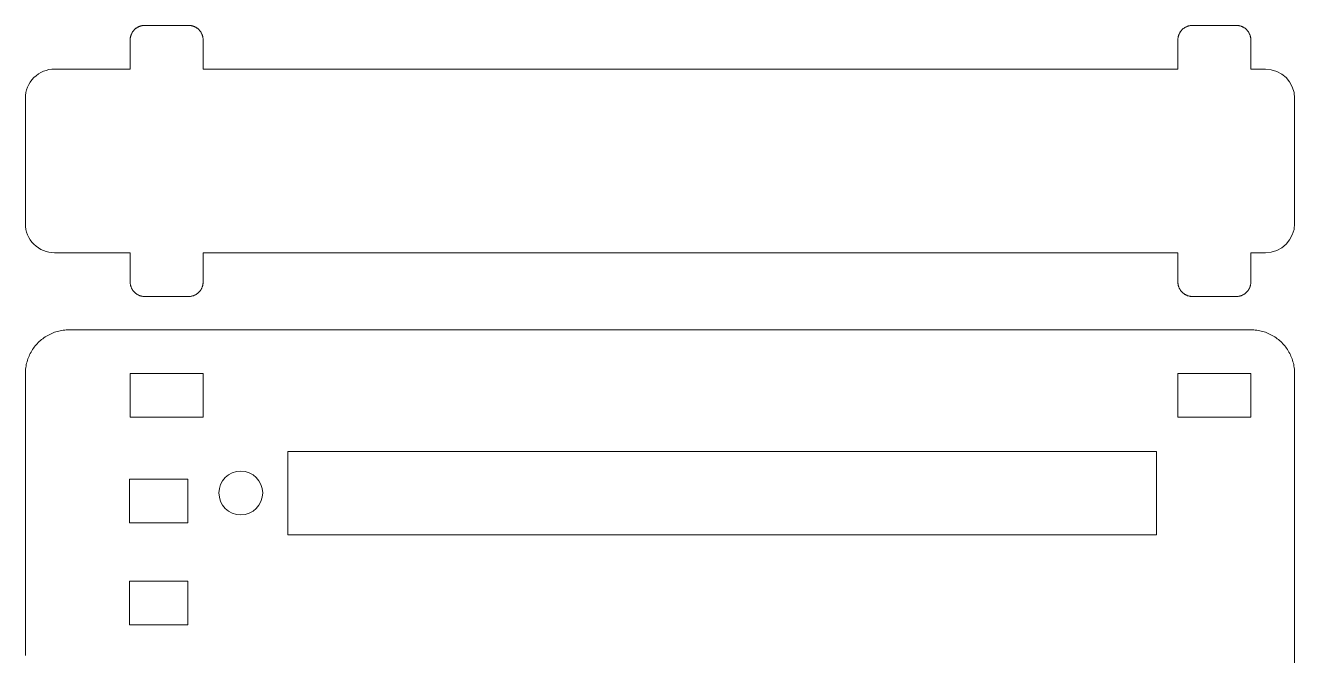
# Model space of a CAD drawing. Header units: millimetres. Extents: x -100 to 77, y 53 to 144.
# Drawn here: x -100.4 to -13.4, y 101.1 to 144.3 of the extents above; entities that cross this region are included whole.
import ezdxf

# ---------------------------------------------------------------- set-up
doc = ezdxf.new("R2010")
doc.units = ezdxf.units.MM
doc.header["$MEASUREMENT"] = 0
doc.layers.add('layer 1', color=7, linetype='Continuous')

msp = doc.modelspace()

# ---------------------------------------------------------------- linework, layer by layer
at = {"layer": 'layer 1', "lineweight": 9}
for points in [[(-93.145, 143.562), (-93.145, 143.562), (-93.1525, 143.5287), (-93.1525, 143.5287)], [(-93.1364, 143.595), (-93.1364, 143.595), (-93.145, 143.562), (-93.145, 143.562)], [(-93.1266, 143.6277), (-93.1266, 143.6277), (-93.1364, 143.595), (-93.1364, 143.595)], [(-93.1157, 143.6601), (-93.1157, 143.6601), (-93.1266, 143.6277), (-93.1266, 143.6277)], [(-93.1037, 143.6921), (-93.1037, 143.6921), (-93.1157, 143.6601), (-93.1157, 143.6601)], [(-93.0907, 143.7236), (-93.0907, 143.7236), (-93.1037, 143.6921), (-93.1037, 143.6921)], [(-93.0765, 143.7547), (-93.0765, 143.7547), (-93.0907, 143.7236), (-93.0907, 143.7236)], [(-93.0613, 143.7853), (-93.0613, 143.7853), (-93.0765, 143.7547), (-93.0765, 143.7547)], [(-93.0451, 143.8153), (-93.0451, 143.8153), (-93.0613, 143.7853), (-93.0613, 143.7853)], [(-93.0279, 143.8448), (-93.0279, 143.8448), (-93.0451, 143.8153), (-93.0451, 143.8153)], [(-93.0096, 143.8737), (-93.0096, 143.8737), (-93.0279, 143.8448), (-93.0279, 143.8448)], [(-92.9904, 143.9019), (-92.9904, 143.9019), (-93.0096, 143.8737), (-93.0096, 143.8737)], [(-92.9703, 143.9294), (-92.9703, 143.9294), (-92.9904, 143.9019), (-92.9904, 143.9019)], [(-92.9492, 143.9563), (-92.9492, 143.9563), (-92.9703, 143.9294), (-92.9703, 143.9294)], [(-92.9272, 143.9824), (-92.9272, 143.9824), (-92.9492, 143.9563), (-92.9492, 143.9563)], [(-92.9043, 144.0078), (-92.9043, 144.0078), (-92.9272, 143.9824), (-92.9272, 143.9824)], [(-92.8806, 144.0323), (-92.8806, 144.0323), (-92.9043, 144.0078), (-92.9043, 144.0078)], [(-92.856, 144.056), (-92.856, 144.056), (-92.8806, 144.0323), (-92.8806, 144.0323)], [(-92.8307, 144.0789), (-92.8307, 144.0789), (-92.856, 144.056), (-92.856, 144.056)], [(-92.8045, 144.1009), (-92.8045, 144.1009), (-92.8307, 144.0789), (-92.8307, 144.0789)], [(-92.7777, 144.122), (-92.7777, 144.122), (-92.8045, 144.1009), (-92.8045, 144.1009)], [(-92.7501, 144.1422), (-92.7501, 144.1422), (-92.7777, 144.122), (-92.7777, 144.122)], [(-92.7219, 144.1614), (-92.7219, 144.1614), (-92.7501, 144.1422), (-92.7501, 144.1422)], [(-92.693, 144.1796), (-92.693, 144.1796), (-92.7219, 144.1614), (-92.7219, 144.1614)], [(-92.6636, 144.1969), (-92.6636, 144.1969), (-92.693, 144.1796), (-92.693, 144.1796)], [(-92.6335, 144.2131), (-92.6335, 144.2131), (-92.6636, 144.1969), (-92.6636, 144.1969)], [(-92.6029, 144.2283), (-92.6029, 144.2283), (-92.6335, 144.2131), (-92.6335, 144.2131)], [(-92.5719, 144.2424), (-92.5719, 144.2424), (-92.6029, 144.2283), (-92.6029, 144.2283)], [(-92.5403, 144.2555), (-92.5403, 144.2555), (-92.5719, 144.2424), (-92.5719, 144.2424)], [(-92.5083, 144.2675), (-92.5083, 144.2675), (-92.5403, 144.2555), (-92.5403, 144.2555)], [(-92.476, 144.2783), (-92.476, 144.2783), (-92.5083, 144.2675), (-92.5083, 144.2675)], [(-92.4433, 144.2881), (-92.4433, 144.2881), (-92.476, 144.2783), (-92.476, 144.2783)], [(-92.4102, 144.2968), (-92.4102, 144.2968), (-92.4433, 144.2881), (-92.4433, 144.2881)], [(-92.3769, 144.3043), (-92.3769, 144.3043), (-92.4102, 144.2968), (-92.4102, 144.2968)], [(-92.3434, 144.3107), (-92.3434, 144.3107), (-92.3769, 144.3043), (-92.3769, 144.3043)], [(-92.3096, 144.3159), (-92.3096, 144.3159), (-92.3434, 144.3107), (-92.3434, 144.3107)], [(-92.2757, 144.32), (-92.2757, 144.32), (-92.3096, 144.3159), (-92.3096, 144.3159)], [(-92.2417, 144.3229), (-92.2417, 144.3229), (-92.2757, 144.32), (-92.2757, 144.32)], [(-92.2076, 144.3246), (-92.2076, 144.3246), (-92.2417, 144.3229), (-92.2417, 144.3229)], [(-92.1735, 144.3252), (-92.1735, 144.3252), (-92.2076, 144.3246), (-92.2076, 144.3246)], [(-89.1735, 144.3252), (-89.1735, 144.3252), (-92.1735, 144.3252), (-92.1735, 144.3252)], [(-89.1393, 144.3246), (-89.1393, 144.3246), (-89.1735, 144.3252), (-89.1735, 144.3252)], [(-89.1052, 144.3229), (-89.1052, 144.3229), (-89.1393, 144.3246), (-89.1393, 144.3246)], [(-89.0712, 144.32), (-89.0712, 144.32), (-89.1052, 144.3229), (-89.1052, 144.3229)], [(-89.0373, 144.3159), (-89.0373, 144.3159), (-89.0712, 144.32), (-89.0712, 144.32)], [(-89.0036, 144.3107), (-89.0036, 144.3107), (-89.0373, 144.3159), (-89.0373, 144.3159)], [(-88.97, 144.3043), (-88.97, 144.3043), (-89.0036, 144.3107), (-89.0036, 144.3107)], [(-88.9367, 144.2968), (-88.9367, 144.2968), (-88.97, 144.3043), (-88.97, 144.3043)], [(-88.9037, 144.2881), (-88.9037, 144.2881), (-88.9367, 144.2968), (-88.9367, 144.2968)], [(-88.8709, 144.2783), (-88.8709, 144.2783), (-88.9037, 144.2881), (-88.9037, 144.2881)], [(-88.8386, 144.2675), (-88.8386, 144.2675), (-88.8709, 144.2783), (-88.8709, 144.2783)], [(-88.8066, 144.2555), (-88.8066, 144.2555), (-88.8386, 144.2675), (-88.8386, 144.2675)], [(-88.7751, 144.2424), (-88.7751, 144.2424), (-88.8066, 144.2555), (-88.8066, 144.2555)], [(-88.744, 144.2283), (-88.744, 144.2283), (-88.7751, 144.2424), (-88.7751, 144.2424)], [(-88.7134, 144.2131), (-88.7134, 144.2131), (-88.744, 144.2283), (-88.744, 144.2283)], [(-88.6834, 144.1969), (-88.6834, 144.1969), (-88.7134, 144.2131), (-88.7134, 144.2131)], [(-88.6539, 144.1796), (-88.6539, 144.1796), (-88.6834, 144.1969), (-88.6834, 144.1969)], [(-88.625, 144.1614), (-88.625, 144.1614), (-88.6539, 144.1796), (-88.6539, 144.1796)], [(-88.5968, 144.1422), (-88.5968, 144.1422), (-88.625, 144.1614), (-88.625, 144.1614)], [(-88.5692, 144.122), (-88.5692, 144.122), (-88.5968, 144.1422), (-88.5968, 144.1422)], [(-88.5424, 144.1009), (-88.5424, 144.1009), (-88.5692, 144.122), (-88.5692, 144.122)], [(-88.5163, 144.0789), (-88.5163, 144.0789), (-88.5424, 144.1009), (-88.5424, 144.1009)], [(-88.4909, 144.056), (-88.4909, 144.056), (-88.5163, 144.0789), (-88.5163, 144.0789)], [(-88.4664, 144.0323), (-88.4664, 144.0323), (-88.4909, 144.056), (-88.4909, 144.056)], [(-88.4426, 144.0078), (-88.4426, 144.0078), (-88.4664, 144.0323), (-88.4664, 144.0323)], [(-88.4197, 143.9824), (-88.4197, 143.9824), (-88.4426, 144.0078), (-88.4426, 144.0078)], [(-88.3977, 143.9563), (-88.3977, 143.9563), (-88.4197, 143.9824), (-88.4197, 143.9824)], [(-88.3767, 143.9294), (-88.3767, 143.9294), (-88.3977, 143.9563), (-88.3977, 143.9563)], [(-88.3565, 143.9019), (-88.3565, 143.9019), (-88.3767, 143.9294), (-88.3767, 143.9294)], [(-88.3373, 143.8737), (-88.3373, 143.8737), (-88.3565, 143.9019), (-88.3565, 143.9019)], [(-88.319, 143.8448), (-88.319, 143.8448), (-88.3373, 143.8737), (-88.3373, 143.8737)], [(-88.3018, 143.8153), (-88.3018, 143.8153), (-88.319, 143.8448), (-88.319, 143.8448)], [(-88.2856, 143.7853), (-88.2856, 143.7853), (-88.3018, 143.8153), (-88.3018, 143.8153)], [(-88.2704, 143.7547), (-88.2704, 143.7547), (-88.2856, 143.7853), (-88.2856, 143.7853)], [(-88.2562, 143.7236), (-88.2562, 143.7236), (-88.2704, 143.7547), (-88.2704, 143.7547)], [(-88.2432, 143.6921), (-88.2432, 143.6921), (-88.2562, 143.7236), (-88.2562, 143.7236)], [(-88.2312, 143.6601), (-88.2312, 143.6601), (-88.2432, 143.6921), (-88.2432, 143.6921)], [(-88.2203, 143.6277), (-88.2203, 143.6277), (-88.2312, 143.6601), (-88.2312, 143.6601)], [(-88.2105, 143.595), (-88.2105, 143.595), (-88.2203, 143.6277), (-88.2203, 143.6277)], [(-88.2019, 143.562), (-88.2019, 143.562), (-88.2105, 143.595), (-88.2105, 143.595)], [(-88.1944, 143.5287), (-88.1944, 143.5287), (-88.2019, 143.562), (-88.2019, 143.562)], [(-21.3286, 143.562), (-21.3286, 143.562), (-21.3361, 143.5287), (-21.3361, 143.5287)], [(-21.32, 143.595), (-21.32, 143.595), (-21.3286, 143.562), (-21.3286, 143.562)], [(-21.3102, 143.6277), (-21.3102, 143.6277), (-21.32, 143.595), (-21.32, 143.595)], [(-21.2993, 143.6601), (-21.2993, 143.6601), (-21.3102, 143.6277), (-21.3102, 143.6277)], [(-21.2873, 143.6921), (-21.2873, 143.6921), (-21.2993, 143.6601), (-21.2993, 143.6601)], [(-21.2743, 143.7236), (-21.2743, 143.7236), (-21.2873, 143.6921), (-21.2873, 143.6921)], [(-21.2601, 143.7547), (-21.2601, 143.7547), (-21.2743, 143.7236), (-21.2743, 143.7236)], [(-21.2449, 143.7853), (-21.2449, 143.7853), (-21.2601, 143.7547), (-21.2601, 143.7547)], [(-21.2287, 143.8153), (-21.2287, 143.8153), (-21.2449, 143.7853), (-21.2449, 143.7853)], [(-21.2115, 143.8448), (-21.2115, 143.8448), (-21.2287, 143.8153), (-21.2287, 143.8153)], [(-21.1932, 143.8737), (-21.1932, 143.8737), (-21.2115, 143.8448), (-21.2115, 143.8448)], [(-21.174, 143.9019), (-21.174, 143.9019), (-21.1932, 143.8737), (-21.1932, 143.8737)], [(-21.1539, 143.9294), (-21.1539, 143.9294), (-21.174, 143.9019), (-21.174, 143.9019)], [(-21.1328, 143.9563), (-21.1328, 143.9563), (-21.1539, 143.9294), (-21.1539, 143.9294)], [(-21.1108, 143.9824), (-21.1108, 143.9824), (-21.1328, 143.9563), (-21.1328, 143.9563)], [(-21.0879, 144.0078), (-21.0879, 144.0078), (-21.1108, 143.9824), (-21.1108, 143.9824)], [(-21.0642, 144.0323), (-21.0642, 144.0323), (-21.0879, 144.0078), (-21.0879, 144.0078)], [(-21.0396, 144.056), (-21.0396, 144.056), (-21.0642, 144.0323), (-21.0642, 144.0323)], [(-21.0143, 144.0789), (-21.0143, 144.0789), (-21.0396, 144.056), (-21.0396, 144.056)], [(-20.9881, 144.1009), (-20.9881, 144.1009), (-21.0143, 144.0789), (-21.0143, 144.0789)], [(-20.9613, 144.122), (-20.9613, 144.122), (-20.9881, 144.1009), (-20.9881, 144.1009)], [(-20.9337, 144.1422), (-20.9337, 144.1422), (-20.9613, 144.122), (-20.9613, 144.122)], [(-20.9055, 144.1614), (-20.9055, 144.1614), (-20.9337, 144.1422), (-20.9337, 144.1422)], [(-20.8766, 144.1796), (-20.8766, 144.1796), (-20.9055, 144.1614), (-20.9055, 144.1614)], [(-20.8472, 144.1969), (-20.8472, 144.1969), (-20.8766, 144.1796), (-20.8766, 144.1796)], [(-20.8171, 144.2131), (-20.8171, 144.2131), (-20.8472, 144.1969), (-20.8472, 144.1969)], [(-20.7865, 144.2283), (-20.7865, 144.2283), (-20.8171, 144.2131), (-20.8171, 144.2131)], [(-20.7555, 144.2424), (-20.7555, 144.2424), (-20.7865, 144.2283), (-20.7865, 144.2283)], [(-20.7239, 144.2555), (-20.7239, 144.2555), (-20.7555, 144.2424), (-20.7555, 144.2424)], [(-20.6919, 144.2675), (-20.6919, 144.2675), (-20.7239, 144.2555), (-20.7239, 144.2555)], [(-20.6596, 144.2783), (-20.6596, 144.2783), (-20.6919, 144.2675), (-20.6919, 144.2675)], [(-20.6268, 144.2881), (-20.6268, 144.2881), (-20.6596, 144.2783), (-20.6596, 144.2783)], [(-20.5938, 144.2968), (-20.5938, 144.2968), (-20.6268, 144.2881), (-20.6268, 144.2881)], [(-20.5605, 144.3043), (-20.5605, 144.3043), (-20.5938, 144.2968), (-20.5938, 144.2968)], [(-20.527, 144.3107), (-20.527, 144.3107), (-20.5605, 144.3043), (-20.5605, 144.3043)], [(-20.4932, 144.3159), (-20.4932, 144.3159), (-20.527, 144.3107), (-20.527, 144.3107)], [(-20.4593, 144.32), (-20.4593, 144.32), (-20.4932, 144.3159), (-20.4932, 144.3159)], [(-20.4253, 144.3229), (-20.4253, 144.3229), (-20.4593, 144.32), (-20.4593, 144.32)], [(-20.3912, 144.3246), (-20.3912, 144.3246), (-20.4253, 144.3229), (-20.4253, 144.3229)], [(-20.3571, 144.3252), (-20.3571, 144.3252), (-20.3912, 144.3246), (-20.3912, 144.3246)], [(-17.3571, 144.3252), (-17.3571, 144.3252), (-20.3571, 144.3252), (-20.3571, 144.3252)], [(-17.3229, 144.3246), (-17.3229, 144.3246), (-17.3571, 144.3252), (-17.3571, 144.3252)], [(-17.2888, 144.3229), (-17.2888, 144.3229), (-17.3229, 144.3246), (-17.3229, 144.3246)], [(-17.2548, 144.32), (-17.2548, 144.32), (-17.2888, 144.3229), (-17.2888, 144.3229)], [(-17.2209, 144.3159), (-17.2209, 144.3159), (-17.2548, 144.32), (-17.2548, 144.32)], [(-17.1871, 144.3107), (-17.1871, 144.3107), (-17.2209, 144.3159), (-17.2209, 144.3159)], [(-17.1536, 144.3043), (-17.1536, 144.3043), (-17.1871, 144.3107), (-17.1871, 144.3107)], [(-17.1203, 144.2968), (-17.1203, 144.2968), (-17.1536, 144.3043), (-17.1536, 144.3043)], [(-17.0873, 144.2881), (-17.0873, 144.2881), (-17.1203, 144.2968), (-17.1203, 144.2968)], [(-17.0545, 144.2783), (-17.0545, 144.2783), (-17.0873, 144.2881), (-17.0873, 144.2881)], [(-17.0222, 144.2675), (-17.0222, 144.2675), (-17.0545, 144.2783), (-17.0545, 144.2783)], [(-16.9902, 144.2555), (-16.9902, 144.2555), (-17.0222, 144.2675), (-17.0222, 144.2675)], [(-16.9586, 144.2424), (-16.9586, 144.2424), (-16.9902, 144.2555), (-16.9902, 144.2555)], [(-16.9276, 144.2283), (-16.9276, 144.2283), (-16.9586, 144.2424), (-16.9586, 144.2424)], [(-16.897, 144.2131), (-16.897, 144.2131), (-16.9276, 144.2283), (-16.9276, 144.2283)], [(-16.8669, 144.1969), (-16.8669, 144.1969), (-16.897, 144.2131), (-16.897, 144.2131)], [(-16.8375, 144.1796), (-16.8375, 144.1796), (-16.8669, 144.1969), (-16.8669, 144.1969)], [(-16.8086, 144.1614), (-16.8086, 144.1614), (-16.8375, 144.1796), (-16.8375, 144.1796)], [(-16.7804, 144.1422), (-16.7804, 144.1422), (-16.8086, 144.1614), (-16.8086, 144.1614)], [(-16.7528, 144.122), (-16.7528, 144.122), (-16.7804, 144.1422), (-16.7804, 144.1422)], [(-16.726, 144.1009), (-16.726, 144.1009), (-16.7528, 144.122), (-16.7528, 144.122)], [(-16.6998, 144.0789), (-16.6998, 144.0789), (-16.726, 144.1009), (-16.726, 144.1009)], [(-16.6745, 144.056), (-16.6745, 144.056), (-16.6998, 144.0789), (-16.6998, 144.0789)], [(-16.6499, 144.0323), (-16.6499, 144.0323), (-16.6745, 144.056), (-16.6745, 144.056)], [(-16.6262, 144.0078), (-16.6262, 144.0078), (-16.6499, 144.0323), (-16.6499, 144.0323)], [(-16.6033, 143.9824), (-16.6033, 143.9824), (-16.6262, 144.0078), (-16.6262, 144.0078)], [(-16.5813, 143.9563), (-16.5813, 143.9563), (-16.6033, 143.9824), (-16.6033, 143.9824)], [(-16.5602, 143.9294), (-16.5602, 143.9294), (-16.5813, 143.9563), (-16.5813, 143.9563)], [(-16.5401, 143.9019), (-16.5401, 143.9019), (-16.5602, 143.9294), (-16.5602, 143.9294)], [(-16.5209, 143.8737), (-16.5209, 143.8737), (-16.5401, 143.9019), (-16.5401, 143.9019)], [(-16.5026, 143.8448), (-16.5026, 143.8448), (-16.5209, 143.8737), (-16.5209, 143.8737)], [(-16.4854, 143.8153), (-16.4854, 143.8153), (-16.5026, 143.8448), (-16.5026, 143.8448)], [(-16.4692, 143.7853), (-16.4692, 143.7853), (-16.4854, 143.8153), (-16.4854, 143.8153)], [(-16.454, 143.7547), (-16.454, 143.7547), (-16.4692, 143.7853), (-16.4692, 143.7853)], [(-16.4398, 143.7236), (-16.4398, 143.7236), (-16.454, 143.7547), (-16.454, 143.7547)], [(-16.4268, 143.6921), (-16.4268, 143.6921), (-16.4398, 143.7236), (-16.4398, 143.7236)], [(-16.4148, 143.6601), (-16.4148, 143.6601), (-16.4268, 143.6921), (-16.4268, 143.6921)], [(-16.4039, 143.6277), (-16.4039, 143.6277), (-16.4148, 143.6601), (-16.4148, 143.6601)], [(-16.3941, 143.595), (-16.3941, 143.595), (-16.4039, 143.6277), (-16.4039, 143.6277)], [(-16.3855, 143.562), (-16.3855, 143.562), (-16.3941, 143.595), (-16.3941, 143.595)], [(-16.378, 143.5287), (-16.378, 143.5287), (-16.3855, 143.562), (-16.3855, 143.562)], [(-93.1729, 143.3593), (-93.1729, 143.3593), (-93.1735, 143.3252), (-93.1735, 143.3252)], [(-93.1735, 143.3252), (-93.1735, 143.3252), (-93.1735, 141.3252), (-93.1735, 141.3252)], [(-93.1711, 143.3934), (-93.1711, 143.3934), (-93.1729, 143.3593), (-93.1729, 143.3593)], [(-93.1682, 143.4275), (-93.1682, 143.4275), (-93.1711, 143.3934), (-93.1711, 143.3934)], [(-93.1641, 143.4614), (-93.1641, 143.4614), (-93.1682, 143.4275), (-93.1682, 143.4275)], [(-93.1589, 143.4951), (-93.1589, 143.4951), (-93.1641, 143.4614), (-93.1641, 143.4614)], [(-93.1525, 143.5287), (-93.1525, 143.5287), (-93.1589, 143.4951), (-93.1589, 143.4951)], [(-88.188, 143.4951), (-88.188, 143.4951), (-88.1944, 143.5287), (-88.1944, 143.5287)], [(-88.1828, 143.4614), (-88.1828, 143.4614), (-88.188, 143.4951), (-88.188, 143.4951)], [(-88.1787, 143.4275), (-88.1787, 143.4275), (-88.1828, 143.4614), (-88.1828, 143.4614)], [(-88.1758, 143.3934), (-88.1758, 143.3934), (-88.1787, 143.4275), (-88.1787, 143.4275)], [(-88.174, 143.3593), (-88.174, 143.3593), (-88.1758, 143.3934), (-88.1758, 143.3934)], [(-88.1735, 143.3252), (-88.1735, 143.3252), (-88.174, 143.3593), (-88.174, 143.3593)], [(-88.1735, 141.3252), (-88.1735, 141.3252), (-88.1735, 143.3252), (-88.1735, 143.3252)], [(-21.3565, 143.3593), (-21.3565, 143.3593), (-21.3571, 143.3252), (-21.3571, 143.3252)], [(-21.3571, 143.3252), (-21.3571, 143.3252), (-21.3571, 141.3252), (-21.3571, 141.3252)], [(-21.3547, 143.3934), (-21.3547, 143.3934), (-21.3565, 143.3593), (-21.3565, 143.3593)], [(-21.3518, 143.4275), (-21.3518, 143.4275), (-21.3547, 143.3934), (-21.3547, 143.3934)], [(-21.3477, 143.4614), (-21.3477, 143.4614), (-21.3518, 143.4275), (-21.3518, 143.4275)], [(-21.3425, 143.4951), (-21.3425, 143.4951), (-21.3477, 143.4614), (-21.3477, 143.4614)], [(-21.3361, 143.5287), (-21.3361, 143.5287), (-21.3425, 143.4951), (-21.3425, 143.4951)], [(-16.3716, 143.4951), (-16.3716, 143.4951), (-16.378, 143.5287), (-16.378, 143.5287)], [(-16.3664, 143.4614), (-16.3664, 143.4614), (-16.3716, 143.4951), (-16.3716, 143.4951)], [(-16.3623, 143.4275), (-16.3623, 143.4275), (-16.3664, 143.4614), (-16.3664, 143.4614)], [(-16.3594, 143.3934), (-16.3594, 143.3934), (-16.3623, 143.4275), (-16.3623, 143.4275)], [(-16.3576, 143.3593), (-16.3576, 143.3593), (-16.3594, 143.3934), (-16.3594, 143.3934)], [(-16.3571, 143.3252), (-16.3571, 143.3252), (-16.3576, 143.3593), (-16.3576, 143.3593)], [(-16.3571, 141.3252), (-16.3571, 141.3252), (-16.3571, 143.3252), (-16.3571, 143.3252)], [(-93.1735, 141.3252), (-93.1735, 141.3252), (-98.357, 141.3252), (-98.357, 141.3252)], [(-21.3571, 141.3252), (-21.3571, 141.3252), (-88.1735, 141.3252), (-88.1735, 141.3252)], [(-15.357, 141.3252), (-15.357, 141.3252), (-16.3571, 141.3252), (-16.3571, 141.3252)], [(-13.357, 139.3252), (-13.357, 140.4298), (-14.2525, 141.3252), (-15.357, 141.3252)], [(-100.357, 139.3252), (-100.357, 139.3252), (-100.3571, 130.7252), (-100.3571, 130.7252)], [(-13.3571, 130.7252), (-13.3571, 130.7252), (-13.357, 139.3252), (-13.357, 139.3252)], [(-15.3571, 128.7252), (-14.2525, 128.7252), (-13.3571, 129.6206), (-13.3571, 130.7252)], [(-98.3571, 128.7252), (-98.3571, 128.7252), (-93.1735, 128.7252), (-93.1735, 128.7252)], [(-93.1735, 128.7252), (-93.1735, 128.7252), (-93.1735, 126.7252), (-93.1735, 126.7252)], [(-88.1735, 126.7252), (-88.1735, 126.7252), (-88.1735, 128.7252), (-88.1735, 128.7252)], [(-88.1735, 128.7252), (-88.1735, 128.7252), (-21.3571, 128.7252), (-21.3571, 128.7252)], [(-21.3571, 128.7252), (-21.3571, 128.7252), (-21.3571, 126.7252), (-21.3571, 126.7252)], [(-16.357, 126.7252), (-16.357, 126.7252), (-16.3571, 128.7252), (-16.3571, 128.7252)], [(-16.3571, 128.7252), (-16.3571, 128.7252), (-15.3571, 128.7252), (-15.3571, 128.7252)], [(-93.1735, 126.7252), (-93.1735, 126.7252), (-93.1729, 126.6911), (-93.1729, 126.6911)], [(-93.1729, 126.6911), (-93.1729, 126.6911), (-93.1711, 126.657), (-93.1711, 126.657)], [(-93.1711, 126.657), (-93.1711, 126.657), (-93.1682, 126.6229), (-93.1682, 126.6229)], [(-93.1682, 126.6229), (-93.1682, 126.6229), (-93.1641, 126.589), (-93.1641, 126.589)], [(-93.1641, 126.589), (-93.1641, 126.589), (-93.1589, 126.5553), (-93.1589, 126.5553)], [(-93.1589, 126.5553), (-93.1589, 126.5553), (-93.1525, 126.5217), (-93.1525, 126.5217)], [(-93.1525, 126.5217), (-93.1525, 126.5217), (-93.145, 126.4884), (-93.145, 126.4884)], [(-93.145, 126.4884), (-93.145, 126.4884), (-93.1364, 126.4554), (-93.1364, 126.4554)], [(-93.1364, 126.4554), (-93.1364, 126.4554), (-93.1266, 126.4227), (-93.1266, 126.4227)], [(-93.1266, 126.4227), (-93.1266, 126.4227), (-93.1157, 126.3903), (-93.1157, 126.3903)], [(-93.1157, 126.3903), (-93.1157, 126.3903), (-93.1037, 126.3583), (-93.1037, 126.3583)], [(-93.1037, 126.3583), (-93.1037, 126.3583), (-93.0907, 126.3268), (-93.0907, 126.3268)], [(-93.0907, 126.3268), (-93.0907, 126.3268), (-93.0765, 126.2957), (-93.0765, 126.2957)], [(-93.0765, 126.2957), (-93.0765, 126.2957), (-93.0613, 126.2651), (-93.0613, 126.2651)], [(-93.0613, 126.2651), (-93.0613, 126.2651), (-93.0451, 126.2351), (-93.0451, 126.2351)], [(-93.0451, 126.2351), (-93.0451, 126.2351), (-93.0279, 126.2056), (-93.0279, 126.2056)], [(-93.0279, 126.2056), (-93.0279, 126.2056), (-93.0096, 126.1767), (-93.0096, 126.1767)], [(-93.0096, 126.1767), (-93.0096, 126.1767), (-92.9904, 126.1485), (-92.9904, 126.1485)], [(-88.3565, 126.1485), (-88.3565, 126.1485), (-88.3373, 126.1767), (-88.3373, 126.1767)], [(-88.3373, 126.1767), (-88.3373, 126.1767), (-88.319, 126.2056), (-88.319, 126.2056)], [(-88.319, 126.2056), (-88.319, 126.2056), (-88.3018, 126.2351), (-88.3018, 126.2351)], [(-88.3018, 126.2351), (-88.3018, 126.2351), (-88.2856, 126.2651), (-88.2856, 126.2651)], [(-88.2856, 126.2651), (-88.2856, 126.2651), (-88.2704, 126.2957), (-88.2704, 126.2957)], [(-88.2704, 126.2957), (-88.2704, 126.2957), (-88.2562, 126.3268), (-88.2562, 126.3268)], [(-88.2562, 126.3268), (-88.2562, 126.3268), (-88.2432, 126.3583), (-88.2432, 126.3583)], [(-88.2432, 126.3583), (-88.2432, 126.3583), (-88.2312, 126.3903), (-88.2312, 126.3903)], [(-88.2312, 126.3903), (-88.2312, 126.3903), (-88.2203, 126.4227), (-88.2203, 126.4227)], [(-88.2203, 126.4227), (-88.2203, 126.4227), (-88.2105, 126.4554), (-88.2105, 126.4554)], [(-88.2105, 126.4554), (-88.2105, 126.4554), (-88.2019, 126.4884), (-88.2019, 126.4884)], [(-88.2019, 126.4884), (-88.2019, 126.4884), (-88.1944, 126.5217), (-88.1944, 126.5217)], [(-88.1944, 126.5217), (-88.1944, 126.5217), (-88.188, 126.5553), (-88.188, 126.5553)], [(-88.188, 126.5553), (-88.188, 126.5553), (-88.1828, 126.589), (-88.1828, 126.589)], [(-88.1828, 126.589), (-88.1828, 126.589), (-88.1787, 126.6229), (-88.1787, 126.6229)], [(-88.1787, 126.6229), (-88.1787, 126.6229), (-88.1758, 126.657), (-88.1758, 126.657)], [(-88.1758, 126.657), (-88.1758, 126.657), (-88.174, 126.6911), (-88.174, 126.6911)], [(-88.174, 126.6911), (-88.174, 126.6911), (-88.1735, 126.7252), (-88.1735, 126.7252)], [(-21.3571, 126.7252), (-21.3571, 126.7252), (-21.3565, 126.6911), (-21.3565, 126.6911)], [(-21.3565, 126.6911), (-21.3565, 126.6911), (-21.3547, 126.657), (-21.3547, 126.657)], [(-21.3547, 126.657), (-21.3547, 126.657), (-21.3518, 126.6229), (-21.3518, 126.6229)], [(-21.3518, 126.6229), (-21.3518, 126.6229), (-21.3477, 126.589), (-21.3477, 126.589)], [(-21.3477, 126.589), (-21.3477, 126.589), (-21.3425, 126.5553), (-21.3425, 126.5553)], [(-21.3425, 126.5553), (-21.3425, 126.5553), (-21.3361, 126.5217), (-21.3361, 126.5217)], [(-21.3361, 126.5217), (-21.3361, 126.5217), (-21.3286, 126.4884), (-21.3286, 126.4884)], [(-21.3286, 126.4884), (-21.3286, 126.4884), (-21.32, 126.4554), (-21.32, 126.4554)], [(-21.32, 126.4554), (-21.32, 126.4554), (-21.3102, 126.4227), (-21.3102, 126.4227)], [(-21.3102, 126.4227), (-21.3102, 126.4227), (-21.2993, 126.3903), (-21.2993, 126.3903)], [(-21.2993, 126.3903), (-21.2993, 126.3903), (-21.2873, 126.3583), (-21.2873, 126.3583)], [(-21.2873, 126.3583), (-21.2873, 126.3583), (-21.2743, 126.3268), (-21.2743, 126.3268)], [(-21.2743, 126.3268), (-21.2743, 126.3268), (-21.2601, 126.2957), (-21.2601, 126.2957)], [(-21.2601, 126.2957), (-21.2601, 126.2957), (-21.2449, 126.2651), (-21.2449, 126.2651)], [(-21.2449, 126.2651), (-21.2449, 126.2651), (-21.2287, 126.2351), (-21.2287, 126.2351)], [(-21.2287, 126.2351), (-21.2287, 126.2351), (-21.2115, 126.2056), (-21.2115, 126.2056)], [(-21.2115, 126.2056), (-21.2115, 126.2056), (-21.1932, 126.1767), (-21.1932, 126.1767)], [(-21.1932, 126.1767), (-21.1932, 126.1767), (-21.174, 126.1485), (-21.174, 126.1485)], [(-16.5401, 126.1485), (-16.5401, 126.1485), (-16.5209, 126.1767), (-16.5209, 126.1767)], [(-16.5209, 126.1767), (-16.5209, 126.1767), (-16.5026, 126.2056), (-16.5026, 126.2056)], [(-16.5026, 126.2056), (-16.5026, 126.2056), (-16.4854, 126.2351), (-16.4854, 126.2351)], [(-16.4854, 126.2351), (-16.4854, 126.2351), (-16.4692, 126.2651), (-16.4692, 126.2651)], [(-16.4692, 126.2651), (-16.4692, 126.2651), (-16.454, 126.2957), (-16.454, 126.2957)], [(-16.454, 126.2957), (-16.454, 126.2957), (-16.4398, 126.3268), (-16.4398, 126.3268)], [(-16.4398, 126.3268), (-16.4398, 126.3268), (-16.4268, 126.3583), (-16.4268, 126.3583)], [(-16.4268, 126.3583), (-16.4268, 126.3583), (-16.4148, 126.3903), (-16.4148, 126.3903)], [(-16.4148, 126.3903), (-16.4148, 126.3903), (-16.4039, 126.4227), (-16.4039, 126.4227)], [(-16.4039, 126.4227), (-16.4039, 126.4227), (-16.3941, 126.4554), (-16.3941, 126.4554)], [(-16.3941, 126.4554), (-16.3941, 126.4554), (-16.3855, 126.4884), (-16.3855, 126.4884)], [(-16.3855, 126.4884), (-16.3855, 126.4884), (-16.378, 126.5217), (-16.378, 126.5217)], [(-16.378, 126.5217), (-16.378, 126.5217), (-16.3716, 126.5553), (-16.3716, 126.5553)], [(-16.3716, 126.5553), (-16.3716, 126.5553), (-16.3664, 126.589), (-16.3664, 126.589)], [(-16.3664, 126.589), (-16.3664, 126.589), (-16.3623, 126.6229), (-16.3623, 126.6229)], [(-16.3623, 126.6229), (-16.3623, 126.6229), (-16.3594, 126.657), (-16.3594, 126.657)], [(-16.3594, 126.657), (-16.3594, 126.657), (-16.3576, 126.6911), (-16.3576, 126.6911)], [(-16.3576, 126.6911), (-16.3576, 126.6911), (-16.357, 126.7252), (-16.357, 126.7252)], [(-92.9904, 126.1485), (-92.9904, 126.1485), (-92.9703, 126.121), (-92.9703, 126.121)], [(-92.9703, 126.121), (-92.9703, 126.121), (-92.9492, 126.0941), (-92.9492, 126.0941)], [(-92.9492, 126.0941), (-92.9492, 126.0941), (-92.9272, 126.068), (-92.9272, 126.068)], [(-92.9272, 126.068), (-92.9272, 126.068), (-92.9043, 126.0426), (-92.9043, 126.0426)], [(-92.9043, 126.0426), (-92.9043, 126.0426), (-92.8806, 126.0181), (-92.8806, 126.0181)], [(-92.8806, 126.0181), (-92.8806, 126.0181), (-92.856, 125.9944), (-92.856, 125.9944)], [(-92.856, 125.9944), (-92.856, 125.9944), (-92.8307, 125.9715), (-92.8307, 125.9715)], [(-92.8307, 125.9715), (-92.8307, 125.9715), (-92.8045, 125.9495), (-92.8045, 125.9495)], [(-92.8045, 125.9495), (-92.8045, 125.9495), (-92.7777, 125.9284), (-92.7777, 125.9284)], [(-92.7777, 125.9284), (-92.7777, 125.9284), (-92.7501, 125.9082), (-92.7501, 125.9082)], [(-92.7501, 125.9082), (-92.7501, 125.9082), (-92.7219, 125.889), (-92.7219, 125.889)], [(-92.7219, 125.889), (-92.7219, 125.889), (-92.693, 125.8708), (-92.693, 125.8708)], [(-92.693, 125.8708), (-92.693, 125.8708), (-92.6636, 125.8535), (-92.6636, 125.8535)], [(-92.6636, 125.8535), (-92.6636, 125.8535), (-92.6335, 125.8373), (-92.6335, 125.8373)], [(-92.6335, 125.8373), (-92.6335, 125.8373), (-92.6029, 125.8221), (-92.6029, 125.8221)], [(-92.6029, 125.8221), (-92.6029, 125.8221), (-92.5719, 125.808), (-92.5719, 125.808)], [(-92.5719, 125.808), (-92.5719, 125.808), (-92.5403, 125.7949), (-92.5403, 125.7949)], [(-92.5403, 125.7949), (-92.5403, 125.7949), (-92.5083, 125.7829), (-92.5083, 125.7829)], [(-92.5083, 125.7829), (-92.5083, 125.7829), (-92.476, 125.7721), (-92.476, 125.7721)], [(-92.476, 125.7721), (-92.476, 125.7721), (-92.4433, 125.7623), (-92.4433, 125.7623)], [(-92.4433, 125.7623), (-92.4433, 125.7623), (-92.4102, 125.7536), (-92.4102, 125.7536)], [(-92.4102, 125.7536), (-92.4102, 125.7536), (-92.3769, 125.7461), (-92.3769, 125.7461)], [(-92.3769, 125.7461), (-92.3769, 125.7461), (-92.3434, 125.7397), (-92.3434, 125.7397)], [(-92.3434, 125.7397), (-92.3434, 125.7397), (-92.3096, 125.7345), (-92.3096, 125.7345)], [(-92.3096, 125.7345), (-92.3096, 125.7345), (-92.2757, 125.7304), (-92.2757, 125.7304)], [(-92.2757, 125.7304), (-92.2757, 125.7304), (-92.2417, 125.7275), (-92.2417, 125.7275)], [(-92.2417, 125.7275), (-92.2417, 125.7275), (-92.2076, 125.7258), (-92.2076, 125.7258)], [(-92.2076, 125.7258), (-92.2076, 125.7258), (-92.1735, 125.7252), (-92.1735, 125.7252)], [(-92.1735, 125.7252), (-92.1735, 125.7252), (-89.1735, 125.7252), (-89.1735, 125.7252)], [(-89.1735, 125.7252), (-89.1735, 125.7252), (-89.1393, 125.7258), (-89.1393, 125.7258)], [(-89.1393, 125.7258), (-89.1393, 125.7258), (-89.1052, 125.7275), (-89.1052, 125.7275)], [(-89.1052, 125.7275), (-89.1052, 125.7275), (-89.0712, 125.7304), (-89.0712, 125.7304)], [(-89.0712, 125.7304), (-89.0712, 125.7304), (-89.0373, 125.7345), (-89.0373, 125.7345)], [(-89.0373, 125.7345), (-89.0373, 125.7345), (-89.0036, 125.7397), (-89.0036, 125.7397)], [(-89.0036, 125.7397), (-89.0036, 125.7397), (-88.97, 125.7461), (-88.97, 125.7461)], [(-88.97, 125.7461), (-88.97, 125.7461), (-88.9367, 125.7536), (-88.9367, 125.7536)], [(-88.9367, 125.7536), (-88.9367, 125.7536), (-88.9037, 125.7623), (-88.9037, 125.7623)], [(-88.9037, 125.7623), (-88.9037, 125.7623), (-88.8709, 125.7721), (-88.8709, 125.7721)], [(-88.8709, 125.7721), (-88.8709, 125.7721), (-88.8386, 125.7829), (-88.8386, 125.7829)], [(-88.8386, 125.7829), (-88.8386, 125.7829), (-88.8066, 125.7949), (-88.8066, 125.7949)], [(-88.8066, 125.7949), (-88.8066, 125.7949), (-88.7751, 125.808), (-88.7751, 125.808)], [(-88.7751, 125.808), (-88.7751, 125.808), (-88.744, 125.8221), (-88.744, 125.8221)], [(-88.744, 125.8221), (-88.744, 125.8221), (-88.7134, 125.8373), (-88.7134, 125.8373)], [(-88.7134, 125.8373), (-88.7134, 125.8373), (-88.6834, 125.8535), (-88.6834, 125.8535)], [(-88.6834, 125.8535), (-88.6834, 125.8535), (-88.6539, 125.8708), (-88.6539, 125.8708)], [(-88.6539, 125.8708), (-88.6539, 125.8708), (-88.625, 125.889), (-88.625, 125.889)], [(-88.625, 125.889), (-88.625, 125.889), (-88.5968, 125.9082), (-88.5968, 125.9082)], [(-88.5968, 125.9082), (-88.5968, 125.9082), (-88.5692, 125.9284), (-88.5692, 125.9284)], [(-88.5692, 125.9284), (-88.5692, 125.9284), (-88.5424, 125.9495), (-88.5424, 125.9495)], [(-88.5424, 125.9495), (-88.5424, 125.9495), (-88.5163, 125.9715), (-88.5163, 125.9715)], [(-88.5163, 125.9715), (-88.5163, 125.9715), (-88.4909, 125.9944), (-88.4909, 125.9944)], [(-88.4909, 125.9944), (-88.4909, 125.9944), (-88.4664, 126.0181), (-88.4664, 126.0181)], [(-88.4664, 126.0181), (-88.4664, 126.0181), (-88.4426, 126.0426), (-88.4426, 126.0426)], [(-88.4426, 126.0426), (-88.4426, 126.0426), (-88.4197, 126.068), (-88.4197, 126.068)], [(-88.4197, 126.068), (-88.4197, 126.068), (-88.3977, 126.0941), (-88.3977, 126.0941)], [(-88.3977, 126.0941), (-88.3977, 126.0941), (-88.3767, 126.121), (-88.3767, 126.121)], [(-88.3767, 126.121), (-88.3767, 126.121), (-88.3565, 126.1485), (-88.3565, 126.1485)], [(-21.174, 126.1485), (-21.174, 126.1485), (-21.1539, 126.121), (-21.1539, 126.121)], [(-21.1539, 126.121), (-21.1539, 126.121), (-21.1328, 126.0941), (-21.1328, 126.0941)], [(-21.1328, 126.0941), (-21.1328, 126.0941), (-21.1108, 126.068), (-21.1108, 126.068)], [(-21.1108, 126.068), (-21.1108, 126.068), (-21.0879, 126.0426), (-21.0879, 126.0426)], [(-21.0879, 126.0426), (-21.0879, 126.0426), (-21.0642, 126.0181), (-21.0642, 126.0181)], [(-21.0642, 126.0181), (-21.0642, 126.0181), (-21.0396, 125.9944), (-21.0396, 125.9944)], [(-21.0396, 125.9944), (-21.0396, 125.9944), (-21.0143, 125.9715), (-21.0143, 125.9715)], [(-21.0143, 125.9715), (-21.0143, 125.9715), (-20.9881, 125.9495), (-20.9881, 125.9495)], [(-20.9881, 125.9495), (-20.9881, 125.9495), (-20.9613, 125.9284), (-20.9613, 125.9284)], [(-20.9613, 125.9284), (-20.9613, 125.9284), (-20.9337, 125.9082), (-20.9337, 125.9082)], [(-20.9337, 125.9082), (-20.9337, 125.9082), (-20.9055, 125.889), (-20.9055, 125.889)], [(-20.9055, 125.889), (-20.9055, 125.889), (-20.8766, 125.8708), (-20.8766, 125.8708)], [(-20.8766, 125.8708), (-20.8766, 125.8708), (-20.8472, 125.8535), (-20.8472, 125.8535)], [(-20.8472, 125.8535), (-20.8472, 125.8535), (-20.8171, 125.8373), (-20.8171, 125.8373)], [(-20.8171, 125.8373), (-20.8171, 125.8373), (-20.7865, 125.8221), (-20.7865, 125.8221)], [(-20.7865, 125.8221), (-20.7865, 125.8221), (-20.7555, 125.808), (-20.7555, 125.808)], [(-20.7555, 125.808), (-20.7555, 125.808), (-20.7239, 125.7949), (-20.7239, 125.7949)], [(-20.7239, 125.7949), (-20.7239, 125.7949), (-20.6919, 125.7829), (-20.6919, 125.7829)], [(-20.6919, 125.7829), (-20.6919, 125.7829), (-20.6596, 125.7721), (-20.6596, 125.7721)], [(-20.6596, 125.7721), (-20.6596, 125.7721), (-20.6268, 125.7623), (-20.6268, 125.7623)], [(-20.6268, 125.7623), (-20.6268, 125.7623), (-20.5938, 125.7536), (-20.5938, 125.7536)], [(-20.5938, 125.7536), (-20.5938, 125.7536), (-20.5605, 125.7461), (-20.5605, 125.7461)], [(-20.5605, 125.7461), (-20.5605, 125.7461), (-20.527, 125.7397), (-20.527, 125.7397)], [(-20.527, 125.7397), (-20.527, 125.7397), (-20.4932, 125.7345), (-20.4932, 125.7345)], [(-20.4932, 125.7345), (-20.4932, 125.7345), (-20.4593, 125.7304), (-20.4593, 125.7304)], [(-20.4593, 125.7304), (-20.4593, 125.7304), (-20.4253, 125.7275), (-20.4253, 125.7275)], [(-20.4253, 125.7275), (-20.4253, 125.7275), (-20.3912, 125.7258), (-20.3912, 125.7258)], [(-20.3912, 125.7258), (-20.3912, 125.7258), (-20.3571, 125.7252), (-20.3571, 125.7252)], [(-20.3571, 125.7252), (-20.3571, 125.7252), (-17.357, 125.7252), (-17.357, 125.7252)], [(-17.357, 125.7252), (-17.357, 125.7252), (-17.3229, 125.7258), (-17.3229, 125.7258)], [(-17.3229, 125.7258), (-17.3229, 125.7258), (-17.2888, 125.7275), (-17.2888, 125.7275)], [(-17.2888, 125.7275), (-17.2888, 125.7275), (-17.2548, 125.7304), (-17.2548, 125.7304)], [(-17.2548, 125.7304), (-17.2548, 125.7304), (-17.2209, 125.7345), (-17.2209, 125.7345)], [(-17.2209, 125.7345), (-17.2209, 125.7345), (-17.1871, 125.7397), (-17.1871, 125.7397)], [(-17.1871, 125.7397), (-17.1871, 125.7397), (-17.1536, 125.7461), (-17.1536, 125.7461)], [(-17.1536, 125.7461), (-17.1536, 125.7461), (-17.1203, 125.7536), (-17.1203, 125.7536)], [(-17.1203, 125.7536), (-17.1203, 125.7536), (-17.0873, 125.7623), (-17.0873, 125.7623)], [(-17.0873, 125.7623), (-17.0873, 125.7623), (-17.0545, 125.7721), (-17.0545, 125.7721)], [(-17.0545, 125.7721), (-17.0545, 125.7721), (-17.0222, 125.7829), (-17.0222, 125.7829)], [(-17.0222, 125.7829), (-17.0222, 125.7829), (-16.9902, 125.7949), (-16.9902, 125.7949)], [(-16.9902, 125.7949), (-16.9902, 125.7949), (-16.9586, 125.808), (-16.9586, 125.808)], [(-16.9586, 125.808), (-16.9586, 125.808), (-16.9276, 125.8221), (-16.9276, 125.8221)], [(-16.9276, 125.8221), (-16.9276, 125.8221), (-16.897, 125.8373), (-16.897, 125.8373)], [(-16.897, 125.8373), (-16.897, 125.8373), (-16.8669, 125.8535), (-16.8669, 125.8535)], [(-16.8669, 125.8535), (-16.8669, 125.8535), (-16.8375, 125.8708), (-16.8375, 125.8708)], [(-16.8375, 125.8708), (-16.8375, 125.8708), (-16.8086, 125.889), (-16.8086, 125.889)], [(-16.8086, 125.889), (-16.8086, 125.889), (-16.7804, 125.9082), (-16.7804, 125.9082)], [(-16.7804, 125.9082), (-16.7804, 125.9082), (-16.7528, 125.9284), (-16.7528, 125.9284)], [(-16.7528, 125.9284), (-16.7528, 125.9284), (-16.726, 125.9495), (-16.726, 125.9495)], [(-16.726, 125.9495), (-16.726, 125.9495), (-16.6998, 125.9715), (-16.6998, 125.9715)], [(-16.6998, 125.9715), (-16.6998, 125.9715), (-16.6745, 125.9944), (-16.6745, 125.9944)], [(-16.6745, 125.9944), (-16.6745, 125.9944), (-16.6499, 126.0181), (-16.6499, 126.0181)], [(-16.6499, 126.0181), (-16.6499, 126.0181), (-16.6262, 126.0426), (-16.6262, 126.0426)], [(-16.6262, 126.0426), (-16.6262, 126.0426), (-16.6033, 126.068), (-16.6033, 126.068)], [(-16.6033, 126.068), (-16.6033, 126.068), (-16.5813, 126.0941), (-16.5813, 126.0941)], [(-16.5813, 126.0941), (-16.5813, 126.0941), (-16.5602, 126.121), (-16.5602, 126.121)], [(-16.5602, 126.121), (-16.5602, 126.121), (-16.5401, 126.1485), (-16.5401, 126.1485)], [(-99.3287, 122.704), (-99.3287, 122.704), (-99.4047, 122.6354), (-99.4047, 122.6354)], [(-99.2503, 122.77), (-99.2503, 122.77), (-99.3287, 122.704), (-99.3287, 122.704)], [(-99.1698, 122.8333), (-99.1698, 122.8333), (-99.2503, 122.77), (-99.2503, 122.77)], [(-99.0871, 122.8938), (-99.0871, 122.8938), (-99.1698, 122.8333), (-99.1698, 122.8333)], [(-99.0024, 122.9514), (-99.0024, 122.9514), (-99.0871, 122.8938), (-99.0871, 122.8938)], [(-98.9158, 123.0062), (-98.9158, 123.0062), (-99.0024, 122.9514), (-99.0024, 122.9514)], [(-98.8274, 123.0579), (-98.8274, 123.0579), (-98.9158, 123.0062), (-98.9158, 123.0062)], [(-98.7372, 123.1066), (-98.7372, 123.1066), (-98.8274, 123.0579), (-98.8274, 123.0579)], [(-98.6455, 123.1521), (-98.6455, 123.1521), (-98.7372, 123.1066), (-98.7372, 123.1066)], [(-98.5523, 123.1945), (-98.5523, 123.1945), (-98.6455, 123.1521), (-98.6455, 123.1521)], [(-98.4576, 123.2337), (-98.4576, 123.2337), (-98.5523, 123.1945), (-98.5523, 123.1945)], [(-98.3617, 123.2697), (-98.3617, 123.2697), (-98.4576, 123.2337), (-98.4576, 123.2337)], [(-98.2646, 123.3023), (-98.2646, 123.3023), (-98.3617, 123.2697), (-98.3617, 123.2697)], [(-98.1664, 123.3317), (-98.1664, 123.3317), (-98.2646, 123.3023), (-98.2646, 123.3023)], [(-98.0673, 123.3576), (-98.0673, 123.3576), (-98.1664, 123.3317), (-98.1664, 123.3317)], [(-97.9674, 123.3802), (-97.9674, 123.3802), (-98.0673, 123.3576), (-98.0673, 123.3576)], [(-97.8668, 123.3993), (-97.8668, 123.3993), (-97.9674, 123.3802), (-97.9674, 123.3802)], [(-97.7655, 123.415), (-97.7655, 123.415), (-97.8668, 123.3993), (-97.8668, 123.3993)], [(-97.6638, 123.4272), (-97.6638, 123.4272), (-97.7655, 123.415), (-97.7655, 123.415)], [(-97.5618, 123.4359), (-97.5618, 123.4359), (-97.6638, 123.4272), (-97.6638, 123.4272)], [(-97.4595, 123.4412), (-97.4595, 123.4412), (-97.5618, 123.4359), (-97.5618, 123.4359)], [(-97.3571, 123.4429), (-97.3571, 123.4429), (-97.4595, 123.4412), (-97.4595, 123.4412)], [(-16.3571, 123.4429), (-16.3571, 123.4429), (-97.3571, 123.4429), (-97.3571, 123.4429)], [(-16.2546, 123.4412), (-16.2546, 123.4412), (-16.3571, 123.4429), (-16.3571, 123.4429)], [(-16.1523, 123.4359), (-16.1523, 123.4359), (-16.2546, 123.4412), (-16.2546, 123.4412)], [(-16.0503, 123.4272), (-16.0503, 123.4272), (-16.1523, 123.4359), (-16.1523, 123.4359)], [(-15.9486, 123.415), (-15.9486, 123.415), (-16.0503, 123.4272), (-16.0503, 123.4272)], [(-15.8473, 123.3993), (-15.8473, 123.3993), (-15.9486, 123.415), (-15.9486, 123.415)], [(-15.7467, 123.3802), (-15.7467, 123.3802), (-15.8473, 123.3993), (-15.8473, 123.3993)], [(-15.6468, 123.3576), (-15.6468, 123.3576), (-15.7467, 123.3802), (-15.7467, 123.3802)], [(-15.5477, 123.3317), (-15.5477, 123.3317), (-15.6468, 123.3576), (-15.6468, 123.3576)], [(-15.4495, 123.3023), (-15.4495, 123.3023), (-15.5477, 123.3317), (-15.5477, 123.3317)], [(-15.3524, 123.2697), (-15.3524, 123.2697), (-15.4495, 123.3023), (-15.4495, 123.3023)], [(-15.2565, 123.2337), (-15.2565, 123.2337), (-15.3524, 123.2697), (-15.3524, 123.2697)], [(-15.1618, 123.1945), (-15.1618, 123.1945), (-15.2565, 123.2337), (-15.2565, 123.2337)], [(-15.0686, 123.1521), (-15.0686, 123.1521), (-15.1618, 123.1945), (-15.1618, 123.1945)], [(-14.9769, 123.1066), (-14.9769, 123.1066), (-15.0686, 123.1521), (-15.0686, 123.1521)], [(-14.8867, 123.0579), (-14.8867, 123.0579), (-14.9769, 123.1066), (-14.9769, 123.1066)], [(-14.7983, 123.0062), (-14.7983, 123.0062), (-14.8867, 123.0579), (-14.8867, 123.0579)], [(-14.7117, 122.9514), (-14.7117, 122.9514), (-14.7983, 123.0062), (-14.7983, 123.0062)], [(-14.627, 122.8938), (-14.627, 122.8938), (-14.7117, 122.9514), (-14.7117, 122.9514)], [(-14.5443, 122.8333), (-14.5443, 122.8333), (-14.627, 122.8938), (-14.627, 122.8938)], [(-14.4638, 122.77), (-14.4638, 122.77), (-14.5443, 122.8333), (-14.5443, 122.8333)], [(-14.3854, 122.704), (-14.3854, 122.704), (-14.4638, 122.77), (-14.4638, 122.77)], [(-14.3094, 122.6354), (-14.3094, 122.6354), (-14.3854, 122.704), (-14.3854, 122.704)], [(-100.0207, 121.8231), (-100.0207, 121.8231), (-100.0663, 121.7314), (-100.0663, 121.7314)], [(-99.972, 121.9132), (-99.972, 121.9132), (-100.0207, 121.8231), (-100.0207, 121.8231)], [(-99.9203, 122.0017), (-99.9203, 122.0017), (-99.972, 121.9132), (-99.972, 121.9132)], [(-99.8656, 122.0883), (-99.8656, 122.0883), (-99.9203, 122.0017), (-99.9203, 122.0017)], [(-99.808, 122.1729), (-99.808, 122.1729), (-99.8656, 122.0883), (-99.8656, 122.0883)], [(-99.7475, 122.2556), (-99.7475, 122.2556), (-99.808, 122.1729), (-99.808, 122.1729)], [(-99.6842, 122.3362), (-99.6842, 122.3362), (-99.7475, 122.2556), (-99.7475, 122.2556)], [(-99.6182, 122.4145), (-99.6182, 122.4145), (-99.6842, 122.3362), (-99.6842, 122.3362)], [(-99.5496, 122.4906), (-99.5496, 122.4906), (-99.6182, 122.4145), (-99.6182, 122.4145)], [(-99.4784, 122.5642), (-99.4784, 122.5642), (-99.5496, 122.4906), (-99.5496, 122.4906)], [(-99.4047, 122.6354), (-99.4047, 122.6354), (-99.4784, 122.5642), (-99.4784, 122.5642)], [(-14.2357, 122.5642), (-14.2357, 122.5642), (-14.3094, 122.6354), (-14.3094, 122.6354)], [(-14.1645, 122.4906), (-14.1645, 122.4906), (-14.2357, 122.5642), (-14.2357, 122.5642)], [(-14.0959, 122.4145), (-14.0959, 122.4145), (-14.1645, 122.4906), (-14.1645, 122.4906)], [(-14.0299, 122.3362), (-14.0299, 122.3362), (-14.0959, 122.4145), (-14.0959, 122.4145)], [(-13.9666, 122.2556), (-13.9666, 122.2556), (-14.0299, 122.3362), (-14.0299, 122.3362)], [(-13.9061, 122.1729), (-13.9061, 122.1729), (-13.9666, 122.2556), (-13.9666, 122.2556)], [(-13.8485, 122.0883), (-13.8485, 122.0883), (-13.9061, 122.1729), (-13.9061, 122.1729)], [(-13.7938, 122.0017), (-13.7938, 122.0017), (-13.8485, 122.0883), (-13.8485, 122.0883)], [(-13.7421, 121.9132), (-13.7421, 121.9132), (-13.7938, 122.0017), (-13.7938, 122.0017)], [(-13.6934, 121.8231), (-13.6934, 121.8231), (-13.7421, 121.9132), (-13.7421, 121.9132)], [(-13.6478, 121.7314), (-13.6478, 121.7314), (-13.6934, 121.8231), (-13.6934, 121.8231)], [(-100.3134, 120.9526), (-100.3134, 120.9526), (-100.3291, 120.8514), (-100.3291, 120.8514)], [(-100.2943, 121.0533), (-100.2943, 121.0533), (-100.3134, 120.9526), (-100.3134, 120.9526)], [(-100.2718, 121.1532), (-100.2718, 121.1532), (-100.2943, 121.0533), (-100.2943, 121.0533)], [(-100.2458, 121.2523), (-100.2458, 121.2523), (-100.2718, 121.1532), (-100.2718, 121.1532)], [(-100.2165, 121.3504), (-100.2165, 121.3504), (-100.2458, 121.2523), (-100.2458, 121.2523)], [(-100.1838, 121.4475), (-100.1838, 121.4475), (-100.2165, 121.3504), (-100.2165, 121.3504)], [(-100.1479, 121.5435), (-100.1479, 121.5435), (-100.1838, 121.4475), (-100.1838, 121.4475)], [(-100.1087, 121.6381), (-100.1087, 121.6381), (-100.1479, 121.5435), (-100.1479, 121.5435)], [(-100.0663, 121.7314), (-100.0663, 121.7314), (-100.1087, 121.6381), (-100.1087, 121.6381)], [(-13.6054, 121.6381), (-13.6054, 121.6381), (-13.6478, 121.7314), (-13.6478, 121.7314)], [(-13.5662, 121.5435), (-13.5662, 121.5435), (-13.6054, 121.6381), (-13.6054, 121.6381)], [(-13.5303, 121.4475), (-13.5303, 121.4475), (-13.5662, 121.5435), (-13.5662, 121.5435)], [(-13.4976, 121.3504), (-13.4976, 121.3504), (-13.5303, 121.4475), (-13.5303, 121.4475)], [(-13.4683, 121.2523), (-13.4683, 121.2523), (-13.4976, 121.3504), (-13.4976, 121.3504)], [(-13.4423, 121.1532), (-13.4423, 121.1532), (-13.4683, 121.2523), (-13.4683, 121.2523)], [(-13.4198, 121.0533), (-13.4198, 121.0533), (-13.4423, 121.1532), (-13.4423, 121.1532)], [(-13.4007, 120.9526), (-13.4007, 120.9526), (-13.4198, 121.0533), (-13.4198, 121.0533)], [(-13.385, 120.8514), (-13.385, 120.8514), (-13.4007, 120.9526), (-13.4007, 120.9526)], [(-100.3553, 120.5453), (-100.3553, 120.5453), (-100.3571, 120.4429), (-100.3571, 120.4429)], [(-100.3571, 120.4429), (-100.3571, 120.4429), (-100.3571, 101.0912), (-100.3571, 101.0912)], [(-100.3501, 120.6476), (-100.3501, 120.6476), (-100.3553, 120.5453), (-100.3553, 120.5453)], [(-100.3413, 120.7497), (-100.3413, 120.7497), (-100.3501, 120.6476), (-100.3501, 120.6476)], [(-100.3291, 120.8514), (-100.3291, 120.8514), (-100.3413, 120.7497), (-100.3413, 120.7497)], [(-88.1735, 120.4429), (-88.1735, 120.4429), (-93.1735, 120.4429), (-93.1735, 120.4429)], [(-93.1735, 120.4429), (-93.1735, 120.4429), (-93.1735, 117.4429), (-93.1735, 117.4429)], [(-88.1735, 117.4429), (-88.1735, 117.4429), (-88.1735, 120.4429), (-88.1735, 120.4429)], [(-21.3571, 117.4429), (-21.3571, 117.4429), (-21.3571, 120.4429), (-21.3571, 120.4429)], [(-21.3571, 120.4429), (-21.3571, 120.4429), (-16.3571, 120.4429), (-16.3571, 120.4429)], [(-16.3571, 120.4429), (-16.3571, 120.4429), (-16.3571, 117.4429), (-16.3571, 117.4429)], [(-13.3728, 120.7497), (-13.3728, 120.7497), (-13.385, 120.8514), (-13.385, 120.8514)], [(-13.364, 120.6476), (-13.364, 120.6476), (-13.3728, 120.7497), (-13.3728, 120.7497)], [(-13.3588, 120.5453), (-13.3588, 120.5453), (-13.364, 120.6476), (-13.364, 120.6476)], [(-13.3571, 120.4429), (-13.3571, 120.4429), (-13.3588, 120.5453), (-13.3588, 120.5453)], [(-13.3571, 120.4429), (-13.3571, 120.4429), (-13.3571, 120.4429), (-13.3571, 120.4429)], [(-13.3571, 55.7395), (-13.3571, 55.7395), (-13.3571, 120.4429), (-13.3571, 120.4429)], [(-93.1735, 117.4429), (-93.1735, 117.4429), (-88.1735, 117.4429), (-88.1735, 117.4429)], [(-16.3571, 117.4429), (-16.3571, 117.4429), (-21.3571, 117.4429), (-21.3571, 117.4429)], [(-22.8236, 115.0911), (-22.8236, 115.0911), (-82.3571, 115.0911), (-82.3571, 115.0911)], [(-82.3571, 115.0911), (-82.3571, 115.0911), (-82.3571, 109.3785), (-82.3571, 109.3785)], [(-22.8236, 109.3785), (-22.8236, 109.3785), (-22.8236, 115.0911), (-22.8236, 115.0911)], [(-89.2175, 113.1942), (-89.2175, 113.1942), (-93.2175, 113.1942), (-93.2175, 113.1942)], [(-93.2175, 113.1942), (-93.2175, 113.1942), (-93.2175, 110.1942), (-93.2175, 110.1942)], [(-89.2175, 110.1942), (-89.2175, 110.1942), (-89.2175, 113.1942), (-89.2175, 113.1942)], [(-93.2175, 110.1942), (-93.2175, 110.1942), (-89.2175, 110.1942), (-89.2175, 110.1942)], [(-82.3571, 109.3785), (-82.3571, 109.3785), (-22.8236, 109.3785), (-22.8236, 109.3785)], [(-89.2175, 106.1942), (-89.2175, 106.1942), (-93.2175, 106.1942), (-93.2175, 106.1942)], [(-93.2175, 106.1942), (-93.2175, 106.1942), (-93.2175, 103.1942), (-93.2175, 103.1942)], [(-89.2175, 103.1942), (-89.2175, 103.1942), (-89.2175, 106.1942), (-89.2175, 106.1942)], [(-93.2175, 103.1942), (-93.2175, 103.1942), (-89.2175, 103.1942), (-89.2175, 103.1942)]]:
    msp.add_open_spline(points, degree=3, dxfattribs=at)
for points, knots in [([(-98.357, 141.3252), (-98.8875, 141.3252), (-99.3962, 141.1145), (-99.7713, 140.7394), (-99.7713, 140.7394), (-100.1463, 140.3643), (-100.357, 139.8556), (-100.357, 139.3252)], [0, 0, 0, 0, 0.5, 0.5, 0.5, 0.5, 1, 1, 1, 1]), ([(-100.3571, 130.7252), (-100.3571, 130.1948), (-100.1463, 129.6861), (-99.7713, 129.311), (-99.7713, 129.311), (-99.3962, 128.9359), (-98.8875, 128.7252), (-98.3571, 128.7252)], [0, 0, 0, 0, 0.5, 0.5, 0.5, 0.5, 1, 1, 1, 1]), ([(-84.0914, 112.2529), (-84.0914, 113.0813), (-84.763, 113.7529), (-85.5914, 113.7529), (-85.5914, 113.7529), (-86.4199, 113.7529), (-87.0914, 113.0813), (-87.0914, 112.2529), (-87.0914, 112.2529), (-87.0914, 111.4245), (-86.4199, 110.7529), (-85.5914, 110.7529), (-85.5914, 110.7529), (-84.763, 110.7529), (-84.0914, 111.4245), (-84.0914, 112.2529)], [0, 0, 0, 0, 0.25, 0.25, 0.25, 0.25, 0.5, 0.5, 0.5, 0.5, 0.75, 0.75, 0.75, 0.75, 1, 1, 1, 1])]:
    msp.add_open_spline(points, degree=3, knots=knots, dxfattribs=at)

doc.saveas('drawing.dxf')
